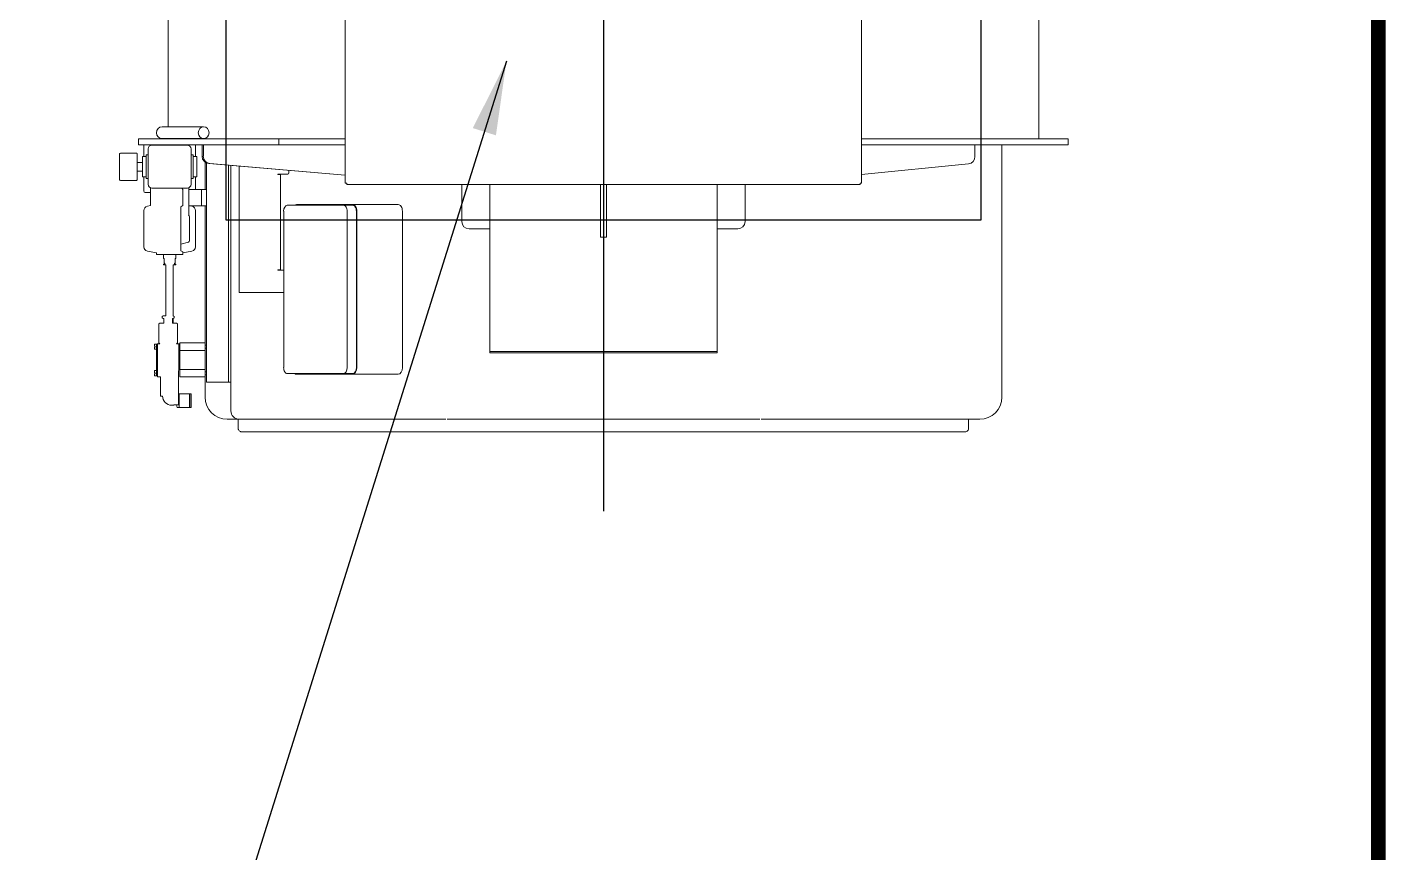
# Model space of a CAD drawing. Extents: x -681219 to -550379, y -242630 to -158199.
# Drawn here: x -568000 to -566158, y -223619 to -222500 of the extents above; entities that cross this region are included whole.
import ezdxf
from ezdxf.lldxf.tags import DXFTag

# ---------------------------------------------------------------- set-up
doc = ezdxf.new("R2010")
doc.units = 0
doc.header["$LTSCALE"] = 1000
doc.linetypes.add('DASHED2', pattern=[9.525, 6.35, -3.175])
doc.layers.get('0').update_dxf_attribs({"linetype": 'CONTINUOUS'})
for name, color, linetype in [('center', 253, 'CENTER2'), ('interface', 251, 'DASHED2'), ('NEW1', 2, 'CONTINUOUS')]:
    doc.layers.add(name, color=color, linetype=linetype)
doc.layers.add('famsun', color=7, linetype='CONTINUOUS', lineweight=0)
doc.layers.add('PL', color=40, linetype='CONTINUOUS', lineweight=0)
doc.styles.add('ISOCP', font='isocp.shx', dxfattribs={"bigfont": 'gbcbig.shx'})
tags = doc.linetypes.add('CENTER2', pattern=[28.575, 19.05, -3.175, 3.175, -3.175]).pattern_tags.tags
tags[10:11] = [DXFTag(74, 4), DXFTag(75, 0), DXFTag(340, '0'), DXFTag(46, 0.0), DXFTag(50, 0.0), DXFTag(44, 0.0), DXFTag(45, 0.0)]
tags[8:9] = [DXFTag(74, 4), DXFTag(75, 0), DXFTag(340, '0'), DXFTag(46, 0.0), DXFTag(50, 0.0), DXFTag(44, 0.0), DXFTag(45, 0.0)]
tags[6:7] = [DXFTag(74, 4), DXFTag(75, 0), DXFTag(340, '0'), DXFTag(46, 0.0), DXFTag(50, 0.0), DXFTag(44, 0.0), DXFTag(45, 0.0)]
tags[4:5] = [DXFTag(74, 4), DXFTag(75, 0), DXFTag(340, '0'), DXFTag(46, 0.0), DXFTag(50, 0.0), DXFTag(44, 0.0), DXFTag(45, 0.0)]
doc.dimstyles.new('STD2', dxfattribs={"dimscale": 40, "dimtxt": 2.5, "dimasz": 2.5, "dimexe": 1, "dimexo": 0.7, "dimgap": 0.7, "dimtad": 1, "dimdec": 0, "dimdsep": 46, "dimtxsty": 'ISOCP', "dimcen": 2.5, "dimadec": 1, "dimazin": 2, "dimtfac": 1, "dimtdec": 0, "dimtmove": 0, "dimatfit": 3, "dimfxl": 0, "dimarcsym": 0})

# ---------------------------------------------------------------- blocks, each defined once
blk = doc.blocks.new('SJHS018C0001XY_A_SJHS1_V_3', base_point=(-1213.4, -3036))
at = {"color": 0, "linetype": 'ByBlock', "lineweight": -2}
for p, q in [((-1854.8, -2381.2), (-1854.8, -2403)), ((-1853.8, -2380.2), (-1818.8, -2380.2)), ((-1817.8, -2403), (-1817.8, -2381.2)), ((-1818.8, -2404), (-1853.8, -2404)), ((-1822.3, -2411), (-1849.8, -2411)), ((-1849.8, -2416), (-1849.8, -2411)), ((-1842.3, -2411), (-1842.3, -2404)), ((-1830.3, -2411), (-1830.3, -2404)), ((-1822.3, -2416), (-1822.3, -2411)), ((-1806.4, -2465.1), (-1806.4, -2406)), ((-1798.4, -2406), (-1806.4, -2406)), ((-1798.4, -2465.1), (-1798.4, -2406)), ((-2116.6, -2427.4), (-2119.5, -2427.4)), ((-2119.5, -2427.4), (-2119.5, -2430)), ((-2119.5, -2430), (-2077.5, -2430)), ((-2119.5, -2430), (-2119.5, -2431.5)), ((-2116.6, -2427.4), (-2116.6, -2428.5)), ((-2116.6, -2428.5), (-2115.4, -2428.5)), ((-2115.4, -2427.4), (-2112.5, -2427.4)), ((-2115.4, -2428.5), (-2115.4, -2427.4)), ((-2112.5, -2430), (-2112.5, -2427.4)), ((-2080.6, -2427.4), (-2083.5, -2427.4)), ((-2083.5, -2427.4), (-2083.5, -2430)), ((-2080.6, -2427.4), (-2080.6, -2428.5)), ((-2080.6, -2428.5), (-2079.4, -2428.5)), ((-2079.4, -2427.4), (-2076.5, -2427.4)), ((-2079.4, -2428.5), (-2079.4, -2427.4)), ((-2076, -2431.5), (-2077.5, -2430)), ((-2077.5, -2430), (-2076.5, -2430)), ((-2076.5, -2430), (-2076.5, -2427.4)), ((-1953, -2430), (-1955.2, -2430)), ((-1955.2, -2430), (-1955.2, -2466)), ((-1950.6, -2417.9), (-1953, -2430)), ((-1895.6, -2413), (-1944.7, -2413)), ((-1889.7, -2417.9), (-1888.8, -2422)), ((-1864.6, -2422), (-1888.8, -2422)), ((-1871, -2422), (-1871, -2415)), ((-1849.8, -2413), (-1869, -2413)), ((-1865, -2424), (-1865, -2472)), ((-1812, -2419), (-1860, -2419)), ((-1820, -2416), (-1852, -2416)), ((-1852, -2416), (-1852, -2419)), ((-1806.4, -2413), (-1822.3, -2413)), ((-1820, -2419), (-1820, -2416)), ((-1807, -2466.4), (-1807, -2424)), ((-2121, -2435.5), (-2146.9, -2435.5)), ((-2146.9, -2438.4), (-2146.9, -2435.5)), ((-2077.5, -2431.5), (-2121, -2431.5)), ((-2121, -2431.5), (-2121, -2435.5)), ((-2077.5, -2431.5), (-2076, -2431.5)), ((-2076, -2431.5), (-2076, -2434.5)), ((-2075, -2433.5), (-2076, -2434.5)), ((-2049, -2433.5), (-2075, -2433.5)), ((-2048, -2434.5), (-2049, -2433.5)), ((-2048, -2434.5), (-2048, -2440)), ((-2042, -2440), (-2048, -2440)), ((-2041, -2438), (-2042, -2439)), ((-2042, -2440), (-2042, -2439)), ((-2039, -2438), (-2041, -2438)), ((-2038, -2439), (-2039, -2438)), ((-2038, -2439), (-2038, -2443)), ((-1969.1, -2443), (-2038, -2443)), ((-1969.1, -2439.5), (-1969.1, -2443)), ((-1968, -2439.5), (-1969.1, -2439.5)), ((-1968, -2439.5), (-1968, -2441.5)), ((-1967, -2441.5), (-1968, -2441.5)), ((-1967, -2440.4), (-1967, -2441.5)), ((-1960.5, -2440.4), (-1967, -2440.4)), ((-1960.5, -2440.4), (-1960.5, -2439.5)), ((-1960.5, -2439.5), (-1955.2, -2439.5)), ((-1807, -2431), (-1806.4, -2431)), ((-1798.1, -2439.5), (-1798.4, -2439.5)), ((-1798.1, -2446), (-1798.4, -2446)), ((-1798.1, -2438), (-1798.1, -2455)), ((-1782.1, -2494.1), (-1782.1, -2438)), ((-1487.8, -2446), (-1782.1, -2446)), ((-2159, -2457.2), (-2162.3, -2458.1)), ((-2162.3, -2458.1), (-2162.3, -2461.1)), ((-2162.3, -2461.1), (-2143.8, -2461.1)), ((-2162.3, -2461.1), (-2162.3, -2475)), ((-2159.3, -2450.8), (-2159.3, -2453.8)), ((-2159.3, -2453.8), (-2159, -2453.8)), ((-2159, -2453.8), (-2159, -2460.2)), ((-2159, -2460.2), (-2147.1, -2460.2)), ((-2147.1, -2460.2), (-2077.5, -2460.5)), ((-2143.8, -2475), (-2143.8, -2460.2)), ((-2077.5, -2462), (-2121, -2462)), ((-2121, -2462), (-2121, -2496)), ((-2111, -2496), (-2111, -2462)), ((-2085, -2462), (-2085, -2496)), ((-2077.5, -2462), (-2076, -2460.5)), ((-2077.5, -2460.5), (-2076, -2460.5)), ((-2077.5, -2462), (-2075, -2462)), ((-2076, -2457.5), (-2076, -2460.5)), ((-2076, -2457.5), (-2075, -2458.5)), ((-2075, -2458.5), (-2049, -2458.5)), ((-2075, -2496), (-2075, -2462)), ((-2049, -2458.5), (-2048, -2457.5)), ((-2048, -2452), (-2048, -2457.5)), ((-2048, -2452), (-2042, -2452)), ((-2048, -2453), (-2042, -2453)), ((-2042, -2453), (-2042, -2452)), ((-2042, -2453), (-2041, -2454)), ((-2041, -2454), (-2039, -2454)), ((-2039, -2454), (-2038, -2453)), ((-2038, -2453), (-1969.1, -2453)), ((-1969.1, -2453), (-1969.1, -2456.5)), ((-1969.1, -2456.5), (-1968, -2456.5)), ((-1968, -2454.5), (-1968, -2456.5)), ((-1968, -2454.5), (-1967, -2454.5)), ((-1967, -2454.5), (-1967, -2455.7)), ((-1967, -2455.7), (-1960.5, -2455.7)), ((-1960.5, -2456.5), (-1960.5, -2455.7)), ((-1960.5, -2456.5), (-1955.2, -2456.5)), ((-1955.2, -2466), (-1951.7, -2466)), ((-1953, -2466), (-1950.6, -2478.2)), ((-1951.7, -2466), (-1950, -2463)), ((-1950, -2463), (-1890.3, -2463)), ((-1941.1, -2463), (-1938.3, -2473.6)), ((-1890.3, -2463), (-1888.5, -2466)), ((-1885, -2466), (-1888.5, -2466)), ((-1885, -2466), (-1871, -2466)), ((-1871, -2466), (-1867.5, -2466)), ((-1867.5, -2466), (-1867, -2466)), ((-1865.8, -2465), (-1867, -2466)), ((-1865.8, -2465), (-1865, -2465)), ((-1807, -2472), (-1807, -2466.4)), ((-1806.4, -2465.1), (-1806.4, -2595.6)), ((-1798.1, -2455), (-1798.4, -2454.8)), ((-1798.4, -2462), (-1798.1, -2461.8)), ((-1798.4, -2465.1), (-1798.4, -2595.6)), ((-1798.1, -2455), (-1798.1, -2461.8)), ((-1798.1, -2459.3), (-1798.1, -2494.1)), ((-2162.3, -2475), (-2143.8, -2475)), ((-2162.3, -2475.5), (-2143.8, -2475.5)), ((-2162.3, -2475.5), (-2162.3, -2477)), ((-2162.3, -2477), (-2143.8, -2477)), ((-2160.5, -2475), (-2160.5, -2475.5)), ((-2145.5, -2475.5), (-2145.5, -2475)), ((-2143.8, -2477), (-2143.8, -2475.5)), ((-1944.7, -2483), (-1895.6, -2483)), ((-1936.4, -2475), (-1903.9, -2475)), ((-1902, -2473.7), (-1902, -2474)), ((-1902, -2474), (-1889, -2474)), ((-1889, -2475), (-1889.7, -2478.2)), ((-1889, -2474), (-1867, -2474)), ((-1889, -2474), (-1889, -2491)), ((-1867, -2474), (-1864.6, -2474)), ((-1867, -2491), (-1867, -2474)), ((-1867, -2483), (-1849.8, -2483)), ((-1860, -2477), (-1812, -2477)), ((-1852, -2477), (-1852, -2480)), ((-1852, -2480), (-1820, -2480)), ((-1849.8, -2480), (-1849.8, -2485)), ((-1849.8, -2485), (-1822.3, -2485)), ((-1822.3, -2485), (-1822.3, -2480)), ((-1822.3, -2483), (-1806.4, -2483)), ((-1820, -2480), (-1820, -2477)), ((-2148.4, -2496), (-2121, -2496)), ((-1831.3, -2498), (-2128, -2498)), ((-2128, -2504), (-2128, -2498)), ((-2128, -2525), (-2128, -2504)), ((-2121, -2496), (-2111, -2496)), ((-2118, -2496), (-2118, -2498)), ((-2114, -2498), (-2114, -2496)), ((-2111, -2496), (-2085, -2496)), ((-2085, -2496), (-2075, -2496)), ((-2082, -2496), (-2082, -2498)), ((-2078, -2498), (-2078, -2496)), ((-2075, -2496), (-1889, -2496)), ((-1889, -2491), (-1867, -2491)), ((-1889, -2498), (-1889, -2491)), ((-1878, -2491), (-1880, -2491)), ((-1867, -2491), (-1867, -2498)), ((-1867, -2496), (-1830.1, -2496)), ((-1847.8, -2686), (-1832, -2501)), ((-1832, -2502.6), (-1847.7, -2686)), ((-1806.4, -2492), (-1822, -2492)), ((-1806.4, -2493.7), (-1822, -2493.7)), ((-2190.8, -2541), (-2178.4, -2541)), ((-2178.4, -2541), (-2178.4, -2526)), ((-2178.4, -2541), (-2178.4, -2541.5)), ((-1834.6, -2531), (-2166.9, -2531)), ((-2128, -2528), (-2128, -2525)), ((-2128, -2531), (-2128, -2528)), ((-2128, -2528), (-2119, -2528)), ((-1837, -2528), (-2119, -2528)), ((-1837, -2528), (-1834.3, -2528)), ((-2195.4, -2545.6), (-2195.4, -2825.2)), ((-2178.4, -2822.4), (-2178.4, -2541.5)), ((-2006.4, -2542.1), (-2006.4, -2543.1)), ((-1835.5, -2542.1), (-2006.4, -2542.1)), ((-2006.4, -2558.5), (-2006.4, -2543.1)), ((-2006.4, -2565), (-2006.4, -2558.5)), ((-2006.4, -2594.6), (-2006.4, -2565)), ((-2006.4, -2598.2), (-2006.4, -2594.6)), ((-1976.4, -2594.6), (-1975.9, -2594.6)), ((-1976.4, -2598.2), (-1976.4, -2594.6)), ((-1975.9, -2594.6), (-1975.9, -2598.2)), ((-1846.9, -2594.6), (-1846.4, -2594.6)), ((-1846.9, -2594.6), (-1846.9, -2598.2)), ((-1846.4, -2598.2), (-1846.4, -2594.6)), ((-1806.4, -2596), (-1806.4, -2595.6)), ((-1806.4, -2596), (-1798.4, -2596)), ((-1806.4, -2656), (-1806.4, -2596)), ((-1798.4, -2595.6), (-1798.4, -2596)), ((-1798.4, -2656), (-1798.4, -2596)), ((-2116.4, -2607.5), (-2116.4, -2683.6)), ((-1896.4, -2602.6), (-2108.4, -2602.6)), ((-2006.4, -2602.6), (-2006.4, -2598.2)), ((-1976.4, -2598.2), (-1976.4, -2602.6)), ((-1975.9, -2598.2), (-1846.9, -2598.2)), ((-1888.4, -2683.6), (-1888.4, -2607.5)), ((-1846.4, -2606.6), (-1846.4, -2598.2)), ((-1846.4, -2608.1), (-1846.4, -2606.6)), ((-1841.2, -2609.4), (-1844.4, -2609.4)), ((-2117.4, -2620.1), (-2117.4, -2696.1)), ((-1887.4, -2696.1), (-1887.4, -2620.1)), ((-1806.4, -2686), (-1806.4, -2656)), ((-1798.4, -2686), (-1798.4, -2656)), ((-2116.4, -2696.1), (-2116.4, -2683.6)), ((-2108.4, -2688.5), (-1896.4, -2688.5)), ((-1888.4, -2696.1), (-1888.4, -2683.6)), ((-1860.4, -2688.1), (-1858.3, -2688.1)), ((-1860.4, -2688.8), (-1860.4, -2688.1)), ((-1858.3, -2688.1), (-1858.3, -2686)), ((-1858.3, -2686), (-1857.6, -2686)), ((-569.1, -2686), (-1857.6, -2686)), ((-2117.4, -2757.9), (-2117.4, -2696.1)), ((-2108.4, -2701.1), (-1896.4, -2701.1)), ((-2108.4, -2701.7), (-1896.4, -2701.7)), ((-1887.4, -2757.9), (-1887.4, -2696.1)), ((-1860.4, -2688.8), (-1860.4, -3383.3)), ((-2108.4, -2763.5), (-1896.4, -2763.5)), ((-2195.4, -3246.9), (-2195.4, -2825.2)), ((-2178.4, -2824.1), (-2178.4, -3248)), ((-2178.4, -2824.1), (-2178.4, -2824.1)), ((-1920.4, -2854), (-1920.4, -2880.7)), ((-1910.4, -2844), (-1860.4, -2844)), ((-2088.4, -2882), (-2088.4, -3190)), ((-2088.4, -2882), (-2086.4, -2882)), ((-2086.4, -2882), (-2069.4, -2882)), ((-2086.4, -2882), (-2086.4, -3190)), ((-2086.4, -2882), (-2086.4, -3190)), ((-2069.4, -2882), (-2063.4, -2882)), ((-2063.4, -2882), (-2049.4, -2882)), ((-2043.4, -2882), (-2049.4, -2882)), ((-2043.4, -2882), (-2025.4, -2882)), ((-2025.4, -2882), (-2019.4, -2882)), ((-2019.4, -2882), (-2005.4, -2882)), ((-1999.4, -2882), (-2005.4, -2882)), ((-1999.4, -2882), (-1981.4, -2882)), ((-1981.4, -2882), (-1975.4, -2882)), ((-1975.4, -2882), (-1961.4, -2882)), ((-1955.4, -2882), (-1961.4, -2882)), ((-1955.4, -2882), (-1937.4, -2882)), ((-1937.4, -2882), (-1931.4, -2882)), ((-1931.4, -2882), (-1917.4, -2882)), ((-1920.4, -2880.7), (-1920.4, -2882)), ((-1911.4, -2882), (-1917.4, -2882)), ((-1911.4, -2882), (-1893.4, -2882)), ((-1893.4, -2882), (-1887.4, -2882)), ((-1887.4, -2882), (-1873.4, -2882)), ((-1867.4, -2882), (-1873.4, -2882)), ((-1867.4, -2882), (-1860.4, -2882)), ((-1871.4, -3032), (-1931.4, -3032)), ((-1931.4, -3032), (-1931.4, -3040)), ((-1860.4, -3032), (-1871.4, -3032)), ((-1871.4, -3040), (-1931.4, -3040)), ((-1860.4, -3040), (-1871.4, -3040)), ((-2088.4, -3190), (-2086.4, -3190)), ((-2086.4, -3190), (-2069.4, -3190)), ((-2063.4, -3190), (-2069.4, -3190)), ((-2063.4, -3190), (-2049.4, -3190)), ((-2049.4, -3190), (-2043.4, -3190)), ((-2043.4, -3190), (-2025.4, -3190)), ((-2019.4, -3190), (-2025.4, -3190)), ((-2019.4, -3190), (-2005.4, -3190)), ((-2005.4, -3190), (-1999.4, -3190)), ((-1999.4, -3190), (-1981.4, -3190)), ((-1975.4, -3190), (-1981.4, -3190)), ((-1975.4, -3190), (-1961.4, -3190)), ((-1961.4, -3190), (-1955.4, -3190)), ((-1955.4, -3190), (-1937.4, -3190)), ((-1931.4, -3190), (-1937.4, -3190)), ((-1931.4, -3190), (-1917.4, -3190)), ((-1920.4, -3191.3), (-1920.4, -3190)), ((-1920.4, -3218), (-1920.4, -3191.3)), ((-1917.4, -3190), (-1911.4, -3190)), ((-1911.4, -3190), (-1893.4, -3190)), ((-1887.4, -3190), (-1893.4, -3190)), ((-1887.4, -3190), (-1873.4, -3190)), ((-1873.4, -3190), (-1867.4, -3190)), ((-1867.4, -3190), (-1860.4, -3190)), ((-1910.4, -3228), (-1860.4, -3228)), ((-2195.4, -3246.9), (-2195.4, -3526.4)), ((-2178.4, -3248), (-2178.4, -3248)), ((-2178.4, -3530.6), (-2178.4, -3249.7)), ((-1860.4, -3384), (-1860.4, -3383.3)), ((-1858.4, -3384), (-1860.4, -3384)), ((-1858.3, -3386), (-1858.3, -3384)), ((-1857.6, -3386), (-1858.3, -3386)), ((-883.8, -3386), (-1857.6, -3386)), ((-1846.5, -3386), (-1832.2, -3530.8)), ((-1806.4, -3416), (-1806.4, -3386)), ((-1798.4, -3416), (-1798.4, -3386)), ((-1806.4, -3476), (-1806.4, -3416)), ((-1798.4, -3476), (-1798.4, -3416)), ((-1806.4, -3476.5), (-1806.4, -3476)), ((-1806.4, -3476.5), (-1806.4, -3607)), ((-1798.4, -3476), (-1798.4, -3476.5)), ((-1798.4, -3476.5), (-1798.4, -3607)), ((-2178.4, -3531), (-2190.8, -3531)), ((-2178.4, -3531), (-2178.4, -3530.6)), ((-2178.4, -3546), (-2178.4, -3531)), ((-1806.4, -3539.6), (-1822.3, -3539.6)), ((-1806.4, -3576), (-2148.4, -3576)), ((-1806.4, -3666), (-1806.4, -3607)), ((-1798.4, -3666), (-1798.4, -3607)), ((-1798.4, -3626), (-876, -3626)), ((-1806.4, -3666), (-1798.4, -3666))]:
    blk.add_line(p, q, dxfattribs=at)
for centre, radius, start, end in [((-1853.8, -2381.2), 1, 90, 180), ((-1818.8, -2381.2), 1, 0, 90), ((-1853.8, -2403), 1, 180, 270), ((-1818.8, -2403), 1, 270, 0), ((-1944.7, -2419), 6, 90, 168.6901), ((-1895.6, -2419), 6, 11.3099, 90), ((-1869, -2415), 2, 90, 180), ((-1860, -2424), 5, 90, 180), ((-1812, -2424), 5, 0, 90), ((-1790.1, -2438), 8, 0, 180), ((-2146.9, -2450.8), 12.4, 90, 180), ((-1944.7, -2477), 6, 191.3099, 270), ((-1936.4, -2473), 2, 195.0304, 270), ((-1903.9, -2473), 2, 270, 340.374), ((-1895.6, -2477), 6, 270, 348.6901), ((-1860, -2472), 5, 180, 270), ((-1812, -2472), 5, 270, 0), ((-2148.4, -2526), 30, 90, 180), ((-2190.8, -2545.6), 4.6, 111.1708, 157.8923), ((-2190.8, -2545.6), 4.6, 90, 111.1708), ((-2166.9, -2542.5), 11.5, 90, 180), ((-2190.8, -2545.6), 4.6, 157.8923, 180), ((-1910.4, -2854), 10, 90, 180), ((-1910.4, -3218), 10, 180, 270), ((-2190.8, -3526.4), 4.6, 180, 202.1077), ((-2227.5, -3438), 95.8, 289.7971, 289.9371), ((-2190.8, -3526.4), 4.6, 202.1077, 248.8292), ((-2190.8, -3526.4), 4.6, 248.8292, 270), ((-2148.4, -3546), 30, 180, 270)]:
    blk.add_arc(centre, radius, start, end, dxfattribs=at)
for centre, major_axis, ratio, start_param, end_param in [((-1822, -2501.8), (-10, 0), 0.978148, 4.712389, 6.199745), ((-1822, -2503.4), (-10, 0), 0.978148, 4.712389, 6.199745), ((-2190.8, -2545.6), (4.6, 0), 0.999505, 2.753957, 3.141593), ((-2108.4, -2607.5), (8, 0), 0.622976, 1.570796, 3.141593), ((-1896.4, -2607.5), (8, 0), 0.622976, 0, 1.570796), ((-1844.4, -2608.1), (2, 0), 0.622976, 3.141593, 4.712389), ((-2108.4, -2620.1), (9, 0), 0.622976, 2.66571, 3.141593), ((-1896.4, -2620.1), (9, 0), 0.622976, 0, 0.475882), ((-2108.4, -2683.6), (-8, 0), 0.622976, 0, 1.570796), ((-1896.4, -2683.6), (-8, 0), 0.622976, 1.570796, 3.141593), ((-2108.4, -2696.1), (-9, 0), 0.622976, 0, 1.570796), ((-2108.4, -2696.1), (-8, 0), 0.622976, 0, 1.570796), ((-1896.4, -2696.1), (-9, 0), 0.622976, 1.570796, 3.141593), ((-1896.4, -2696.1), (-8, 0), 0.622976, 1.570796, 3.141593), ((-2108.4, -2757.9), (-9, 0), 0.622976, 0, 1.570796), ((-1896.4, -2757.9), (-9, 0), 0.622976, 1.570796, 3.141593), ((-2190.8, -3246.9), (4.6, 0), 0.465342, 3.141593, 3.536501), ((-2190.8, -3526.4), (4.6, 0), 0.999505, 3.141593, 3.529228), ((-1822.3, -3529.8), (10, 0), 0.978148, 3.237737, 4.712389)]:
    blk.add_ellipse(centre, major_axis=major_axis, ratio=ratio, start_param=start_param, end_param=end_param, dxfattribs=at)
blk.add_ellipse((-1790.1, -2494.1), major_axis=(8, 0), ratio=0.906308, dxfattribs=at)
at = {"layer": 'center', "ltscale": 19.275591}
blk.add_line((577.3, -3036), (-2302.9, -3036), dxfattribs=at)
at = {"layer": 'interface', "ltscale": 12.079584}
blk.add_lwpolyline([(-1908.4, -2524.5), (-518.4, -2524.5), (-518.4, -3547.5), (-1908.4, -3547.5)], close=True, dxfattribs=at)

msp = doc.modelspace()

# ---------------------------------------------------------------- linework, layer by layer
at = {"layer": 'PL', "const_width": 20}
msp.add_lwpolyline([(-568517.9019, -219916.6983), (-566317.9019, -219916.6983, -0.414213562), (-566167.9019, -220066.6983), (-566167.9019, -223766.6983, -0.414213562), (-566317.9019, -223916.6983), (-568517.9019, -223916.6983, -0.414213562), (-568667.9019, -223766.6983), (-568667.9019, -220066.6983, -0.414213562)], format="xyb", close=True, dxfattribs=at)

# ---------------------------------------------------------------- block references
at = {"layer": 'famsun', "rotation": 89.9999999999919}
msp.add_blockref('SJHS018C0001XY_A_SJHS1_V_3', (-567218.4019, -222066.6983), dxfattribs=at)

# ---------------------------------------------------------------- leaders
at = {"layer": 'NEW1', "color": 2}
msp.add_leader([(-567349.8703, -222546.5739), (-567965.1362, -224507.5961)], dimstyle='STD2', override={"dimgap": 0.7, "dimtad": 0}, dxfattribs=at)

doc.saveas('drawing.dxf')
